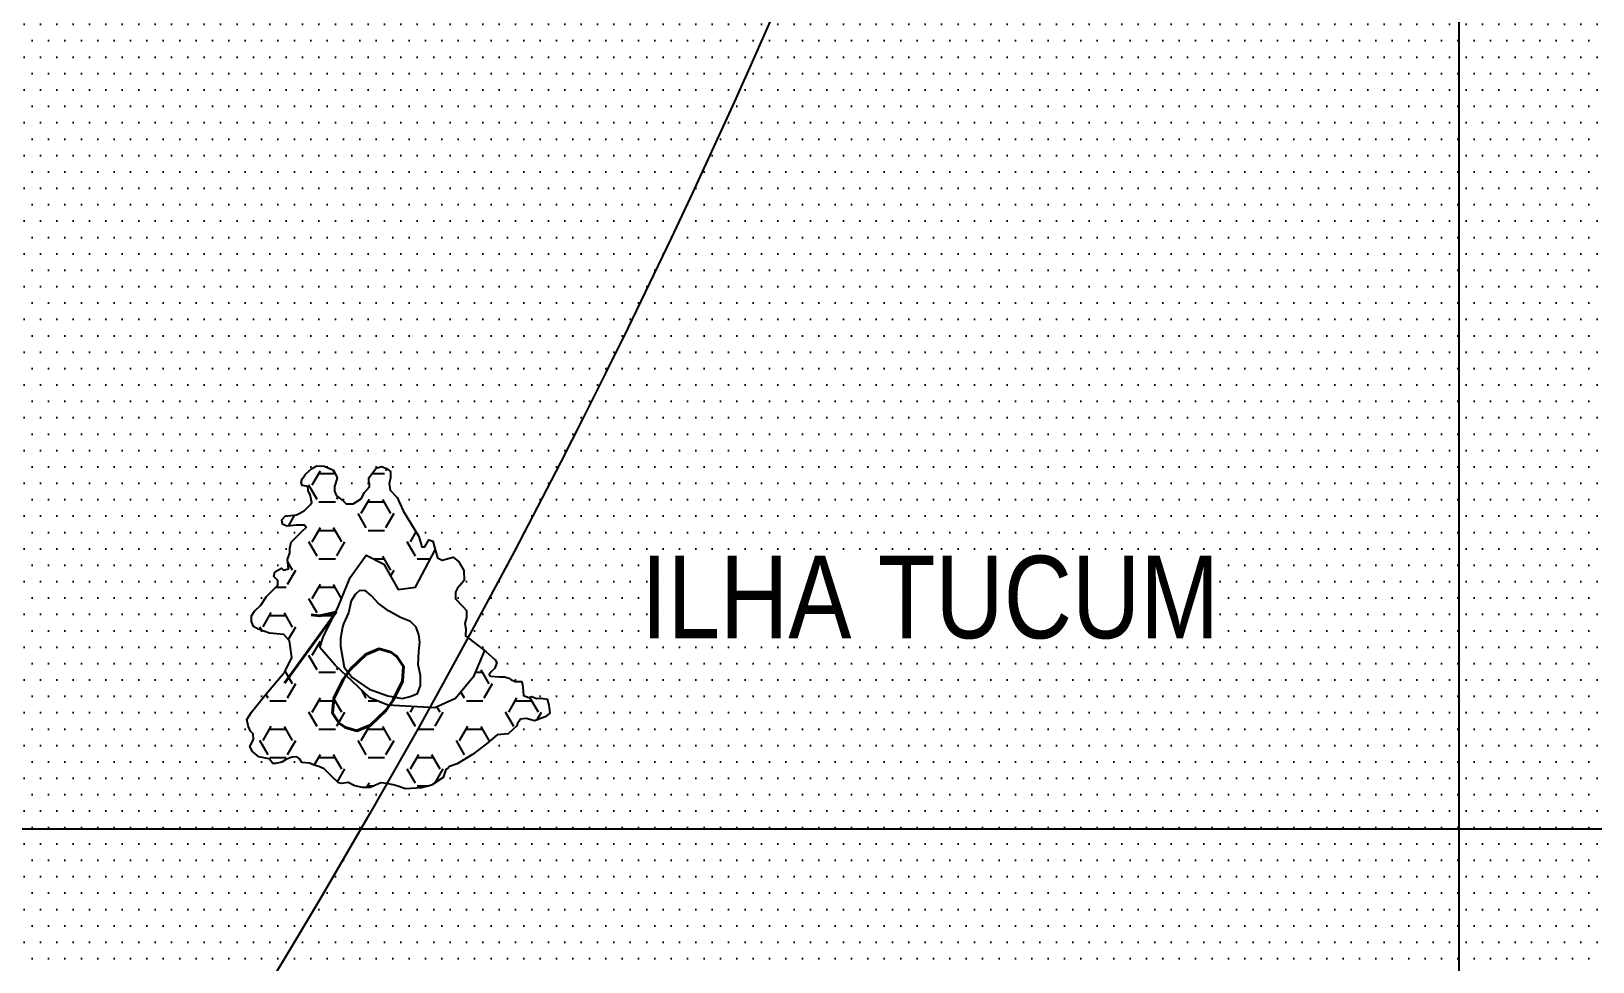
# Model space of a CAD drawing. Header units: millimetres. Extents: x 548366 to 1117317, y 7446967 to 14899125.
# Drawn here: x 557668 to 558425, y 7453351 to 7453801 of the extents above; entities that cross this region are included whole.
import ezdxf
from ezdxf.enums import TextEntityAlignment as Align

# ---------------------------------------------------------------- set-up
doc = ezdxf.new("R2010")
doc.units = ezdxf.units.MM
doc.header["$MEASUREMENT"] = 0
for name, color, linetype in [('AFLORAMENTO_ROCHOSO', 32, 'Continuous'), ('CURVA_INTERMEDIÁRIA', 32, 'Continuous'), ('HACHURA_OCEANO', 131, 'Continuous'), ('MALHA_TM', 8, 'Continuous'), ('OCEANO', 5, 'Continuous'), ('RADIAIS', 222, 'Continuous'), ('TXT_CURVA_INTERMEDIÁRIA', 7, 'Continuous'), ('TXT_HIDRO', 8, 'Continuous')]:
    doc.layers.add(name, color=color, linetype=linetype)
doc.styles.add('ROMANS', font='romans.shx')
doc.styles.add('TXT_PRAIA', font='ARIALN.TTF', dxfattribs={"height": 30})
pattern_1 = [(0, (0, 0), (3.96875, 7.9375), [0, -7.9375])]

msp = doc.modelspace()

# ---------------------------------------------------------------- hatches: boundary and pattern name
at = {"layer": 'AFLORAMENTO_ROCHOSO', "ltscale": 0.5}
h = msp.add_hatch(dxfattribs=at)
h.set_pattern_fill('HEX,_I', color=256, scale=2.5, style=2)
h.set_pattern_definition([(0, (0, 0), (0, 13.74815), [7.9375, -15.875]), (120, (0, 0), (-11.906247155, -6.874075), [7.9375, -15.875]), (60, (7.938, 0), (-11.906247155, 6.874075), [7.9375, -15.875])])
h.paths.add_polyline_path([(557917.39, 7453469.17), (557919.62, 7453471.03), (557919.12, 7453474.84), (557918.29, 7453477.82), (557915.48, 7453478.32), (557913.15, 7453478.14), (557910.9, 7453479.13), (557909.41, 7453478.63), (557906.91, 7453479.63), (557906.66, 7453481.62), (557906.41, 7453484.86), (557905.91, 7453486.36), (557902.92, 7453486.36), (557900.73, 7453487.26), (557899.74, 7453487.92), (557897.68, 7453488.6), (557895.19, 7453488.6), (557890.95, 7453488.85), (557890.29, 7453489.74), (557891.2, 7453491.09), (557892.95, 7453492.83), (557893.94, 7453495.57), (557893.19, 7453496.82), (557888.71, 7453500.8), (557888.07, 7453501.3), (557882.51, 7453488.45), (557873.91, 7453478.15), (557863.91, 7453473.55), (557841.21, 7453474.85), (557832.51, 7453478.45), (557815.61, 7453494.25), (557808.21, 7453502.75), (557809.91, 7453507.85), (557817.11, 7453522.45), (557822.91, 7453536.75), (557830.71, 7453547.45), (557839.31, 7453543.15), (557846.11, 7453530.85), (557854.51, 7453532.05), (557864.12, 7453550.17), (557862.93, 7453554.26), (557861.11, 7453554.93), (557859.12, 7453551.61), (557857.63, 7453551.61), (557856.26, 7453556.58), (557848.64, 7453569), (557845.66, 7453575.46), (557842.27, 7453579.05), (557841.77, 7453582.29), (557842.52, 7453585.03), (557842.52, 7453588.02), (557840.52, 7453589.51), (557838.04, 7453590.52), (557835.56, 7453589.69), (557832.04, 7453585.03), (557832.04, 7453583.29), (557832.29, 7453582.04), (557832.29, 7453580.55), (557829.8, 7453577.8), (557828.3, 7453574.82), (557824.31, 7453572.32), (557821.07, 7453572.32), (557819.57, 7453573.82), (557816.33, 7453576.31), (557815.33, 7453578.55), (557815.33, 7453580.79), (557816.58, 7453584.78), (557816.08, 7453586.03), (557814.85, 7453588.7), (557810.37, 7453590.69), (557806.85, 7453590.76), (557804.36, 7453589.51), (557801.37, 7453586.77), (557800.37, 7453585.28), (557799.62, 7453584.53), (557799.12, 7453582.79), (557799.62, 7453581.29), (557800.87, 7453581.04), (557802.36, 7453580.79), (557802.61, 7453578.8), (557803.61, 7453576.81), (557804.36, 7453573.07), (557803.61, 7453571.83), (557800.87, 7453569.09), (557798.62, 7453567.84), (557796.88, 7453567.09), (557791.39, 7453566.35), (557789.89, 7453564.6), (557790.16, 7453562.54), (557792.32, 7453561.55), (557796.88, 7453562.11), (557800.87, 7453562.11), (557801.61, 7453560.87), (557799.87, 7453559.37), (557796.63, 7453556.13), (557794.38, 7453553.89), (557793.63, 7453550.9), (557793.63, 7453548.66), (557792.64, 7453545.42), (557793.13, 7453540.94), (557790.64, 7453540.19), (557789.64, 7453541.19), (557786.4, 7453539.44), (557785.9, 7453537.2), (557787.9, 7453535.21), (557787.9, 7453533.22), (557786.9, 7453531.97), (557782.41, 7453527.49), (557779.67, 7453523.25), (557776.62, 7453520.43), (557775.13, 7453518.19), (557775.13, 7453515.45), (557776.12, 7453512.96), (557778.37, 7453511.71), (557783.86, 7453509.77), (557790.82, 7453509.11), (557793.47, 7453505.96), (557794.63, 7453498.02), (557791.32, 7453491.06), (557781.54, 7453479.64), (557775.08, 7453471.53), (557772.82, 7453467.95), (557773.45, 7453464.83), (557774.7, 7453462.33), (557775.95, 7453461.08), (557776.06, 7453458.2), (557774.41, 7453454.89), (557775.57, 7453452.41), (557778.71, 7453449.93), (557783.65, 7453448.91), (557785.51, 7453446.62), (557786.83, 7453446.62), (557789.81, 7453447.28), (557792.13, 7453448.77), (557794.78, 7453449.76), (557797.1, 7453449.93), (557798.43, 7453448.93), (557799.59, 7453447.11), (557803.23, 7453446.78), (557805.55, 7453445.79), (557807.71, 7453445.13), (557810.36, 7453443.97), (557814, 7453440.33), (557817.32, 7453437.35), (557818.97, 7453437.01), (557821.95, 7453437.51), (557825.27, 7453435.86), (557828.91, 7453435.03), (557832.56, 7453435.03), (557834.88, 7453436.02), (557837.86, 7453437.35), (557840.68, 7453437.01), (557843.82, 7453436.35), (557845.97, 7453435.68), (557849.69, 7453434.37), (557857.47, 7453434.87), (557862.28, 7453436.09), (557867.91, 7453439.84), (557869.25, 7453443.76), (557870, 7453444.01), (557871, 7453445.26), (557874.74, 7453446.5), (557882.22, 7453450.98), (557888.95, 7453456.22), (557894.19, 7453460.45), (557899.39, 7453461.03), (557903.67, 7453464.93), (557903.92, 7453465.93), (557905.42, 7453468.17), (557908.19, 7453468.38), (557912.16, 7453467.22)])
at = {"layer": 'HACHURA_OCEANO', "ltscale": 2.5}
h = msp.add_hatch(dxfattribs=at)
h.set_pattern_fill('DOTS', color=256, scale=5, style=0)
h.set_pattern_definition(pattern_1)
h.paths.add_polyline_path([(558367.41, 7453907.81), (558363.44, 7453915.75), (557863.37, 7453915.75), (557863.37, 7453594.88), (557863.37, 7453566.5), (557862.93, 7453554.26), (557865.25, 7453546.31), (557867.49, 7453545.06), (557872.83, 7453546.49), (557875.65, 7453544.33), (557877.97, 7453540.03), (557878.13, 7453535.23), (557874.97, 7453531.61), (557873.98, 7453529.62), (557873.98, 7453526.38), (557877.47, 7453522.64), (557879.21, 7453520.65), (557879.21, 7453517.41), (557878.47, 7453514.42), (557878.96, 7453511.93), (557878.73, 7453508.53), (557888.71, 7453500.8), (557893.19, 7453496.82), (557893.94, 7453495.57), (557892.95, 7453492.83), (557891.2, 7453491.09), (557890.29, 7453489.74), (557890.95, 7453488.85), (557895.19, 7453488.6), (557897.68, 7453488.6), (557899.74, 7453487.92), (557900.73, 7453487.26), (557902.92, 7453486.36), (557905.91, 7453486.36), (557906.41, 7453484.86), (557906.66, 7453481.62), (557906.91, 7453479.63), (557909.41, 7453478.63), (557910.9, 7453479.13), (557913.15, 7453478.14), (557915.48, 7453478.32), (557918.29, 7453477.82), (557919.12, 7453474.84), (557919.62, 7453471.03), (557917.39, 7453469.17), (557912.16, 7453467.22), (557908.19, 7453468.38), (557905.42, 7453468.17), (557903.92, 7453465.93), (557903.67, 7453464.93), (557899.39, 7453461.03), (557894.19, 7453460.45), (557888.95, 7453456.22), (557882.22, 7453450.98), (557874.74, 7453446.5), (557871, 7453445.26), (557870, 7453444.01), (557869.25, 7453443.76), (557867.91, 7453439.84), (557862.28, 7453436.09), (557859.41, 7453431.56), (557863.37, 7453423.62), (557859.41, 7453415.69), (557871.31, 7453407.75), (557887.19, 7453407.75), (557990.38, 7453407.75), (558363.44, 7453407.75), (558367.41, 7453415.69)])
at = {"layer": 'HACHURA_OCEANO', "ltscale": 0.5}
h = msp.add_hatch(dxfattribs=at)
h.set_pattern_fill('DOTS,_I', color=256, scale=5, style=2)
h.set_pattern_definition(pattern_1)
h.paths.add_polyline_path([(557865, 7453910), (557711, 7453910), (557709.86, 7453907.56), (557711.36, 7453904.19), (557710.7, 7453901.84), (557707.31, 7453898.29), (557704.09, 7453899.31), (557697.25, 7453904.52), (557693.96, 7453905.61), (557691.03, 7453905.61), (557688.1, 7453903.78), (557684.28, 7453901.43), (557678.88, 7453895.53), (557676.74, 7453890.62), (557674.91, 7453887.69), (557670.27, 7453883.57), (557666.07, 7453879.35), (557663.19, 7453875.62), (557658.8, 7453873.42), (557654.77, 7453868.67), (557653.91, 7453865.93), (557649.95, 7453858.38), (557647.94, 7453855.54), (557646.52, 7453853.24), (557646.77, 7453851.95), (557648.92, 7453852.09), (557651.81, 7453852.09), (557653.67, 7453850.94), (557653.81, 7453849.23), (557652.25, 7453845.36), (557647.94, 7453840.35), (557641.77, 7453836.76), (557639.18, 7453832.45), (557635.17, 7453824.01), (557631.12, 7453819.84), (557627.69, 7453818.12), (557625.68, 7453818.12), (557625.1, 7453820.42), (557625.24, 7453821.99), (557624.81, 7453824.01), (557623.82, 7453824.85), (557619.95, 7453822.86), (557615.9, 7453817.98), (557613.46, 7453815.68), (557610.9, 7453814.54), (557607.15, 7453812.81), (557604.81, 7453811.32), (557604.08, 7453808.74), (557604.23, 7453806.87), (557603.06, 7453805.58), (557601.2, 7453804.87), (557599.05, 7453803.87), (557596.6, 7453804.29), (557595.32, 7453805.58), (557592.99, 7453806.99), (557590.77, 7453806.77), (557587.11, 7453802.75), (557586.74, 7453800.92), (557584.55, 7453797.63), (557580.15, 7453798.36), (557578.32, 7453802.02), (557571.73, 7453805.31), (557566.6, 7453810.06), (557562.57, 7453812.62), (557553.42, 7453814.82), (557550.49, 7453816.28), (557548.29, 7453821.4), (557550.12, 7453829.82), (557550.12, 7453836.03), (557548.65, 7453840.42), (557547.56, 7453842.25), (557543.16, 7453843.72), (557536.94, 7453843.65), (557531.47, 7453841.78), (557523.73, 7453833.76), (557518.84, 7453829.16), (557520.71, 7453825.01), (557518.84, 7453822.42), (557514.1, 7453821.9), (557500.45, 7453809.57), (557500.75, 7453803.97), (557497.46, 7453798.67), (557487.9, 7453796.89), (557485.09, 7453791.36), (557481.81, 7453786.48), (557483.84, 7453773.93), (557483.1, 7453769.54), (557475.05, 7453758.93), (557472.85, 7453751.98), (557466.74, 7453743.54), (557467.76, 7453736.24), (557462.59, 7453727.84), (557455.98, 7453717.41), (557446.85, 7453712.11), (557443.55, 7453700.04), (557446.05, 7453695.98), (557447.36, 7453690.83), (557444.48, 7453685.95), (557447.91, 7453675.48), (557450.45, 7453663.19), (557453.02, 7453651.12), (557454.48, 7453637.58), (557455.22, 7453628.44), (557454.48, 7453624.78), (557447.52, 7453619.29), (557442.76, 7453616.73), (557441.3, 7453612.34), (557441.71, 7453608.28), (557443.13, 7453603.98), (557442, 7453596.95), (557441.42, 7453591.51), (557442.84, 7453587.73), (557445.43, 7453586.58), (557449.3, 7453583.14), (557450.43, 7453579.69), (557447.84, 7453571.96), (557445.43, 7453566.8), (557441.12, 7453564.93), (557431.2, 7453563.64), (557424.08, 7453565.52), (557422.25, 7453564.42), (557418.88, 7453561.19), (557419.61, 7453558.27), (557418.51, 7453554.97), (557418.51, 7453550.22), (557420.25, 7453547.23), (557419.38, 7453543.5), (557415.58, 7453541.44), (557409.35, 7453540.34), (557400.93, 7453534.86), (557395.8, 7453531.93), (557393.51, 7453526.95), (557394.35, 7453522.79), (557394.64, 7453518.93), (557391.65, 7453517.19), (557387.89, 7453518.77), (557383.18, 7453518.34), (557376.14, 7453517.92), (557369.83, 7453517.48), (557366.51, 7453514.61), (557365, 7453511.34), (557365, 7453410), (557865, 7453410), (557865, 7453437.9), (557862.28, 7453436.09), (557857.47, 7453434.87), (557849.69, 7453434.37), (557845.97, 7453435.68), (557843.82, 7453436.35), (557840.68, 7453437.01), (557837.86, 7453437.35), (557834.88, 7453436.02), (557832.56, 7453435.03), (557828.91, 7453435.03), (557825.27, 7453435.86), (557821.95, 7453437.51), (557818.97, 7453437.01), (557817.32, 7453437.35), (557814, 7453440.33), (557810.36, 7453443.97), (557807.71, 7453445.13), (557805.55, 7453445.79), (557803.23, 7453446.78), (557799.59, 7453447.11), (557798.43, 7453448.93), (557797.1, 7453449.93), (557794.78, 7453449.76), (557792.13, 7453448.77), (557789.81, 7453447.28), (557786.83, 7453446.62), (557785.51, 7453446.62), (557783.65, 7453448.91), (557778.71, 7453449.93), (557775.57, 7453452.41), (557774.41, 7453454.89), (557776.06, 7453458.2), (557775.95, 7453461.08), (557774.7, 7453462.33), (557773.45, 7453464.83), (557772.82, 7453467.95), (557775.08, 7453471.53), (557781.54, 7453479.64), (557791.32, 7453491.06), (557794.63, 7453498.02), (557793.47, 7453505.96), (557790.82, 7453509.11), (557783.86, 7453509.77), (557778.37, 7453511.71), (557776.12, 7453512.96), (557775.13, 7453515.45), (557775.13, 7453518.19), (557776.62, 7453520.43), (557779.67, 7453523.25), (557782.41, 7453527.49), (557786.9, 7453531.97), (557787.9, 7453533.22), (557787.9, 7453535.21), (557785.9, 7453537.2), (557786.4, 7453539.44), (557789.64, 7453541.19), (557790.64, 7453540.19), (557793.13, 7453540.94), (557792.64, 7453545.42), (557793.63, 7453548.66), (557793.63, 7453550.9), (557794.38, 7453553.89), (557796.63, 7453556.13), (557799.87, 7453559.37), (557801.61, 7453560.87), (557800.87, 7453562.11), (557796.88, 7453562.11), (557792.32, 7453561.55), (557790.16, 7453562.54), (557789.89, 7453564.6), (557791.39, 7453566.35), (557796.88, 7453567.09), (557798.62, 7453567.84), (557800.87, 7453569.09), (557803.61, 7453571.83), (557804.36, 7453573.07), (557803.61, 7453576.81), (557802.61, 7453578.8), (557802.36, 7453580.79), (557800.87, 7453581.04), (557799.62, 7453581.29), (557799.12, 7453582.79), (557799.62, 7453584.53), (557800.37, 7453585.28), (557801.37, 7453586.77), (557804.36, 7453589.51), (557806.85, 7453590.76), (557810.37, 7453590.69), (557814.85, 7453588.7), (557816.08, 7453586.03), (557816.58, 7453584.78), (557815.33, 7453580.79), (557815.33, 7453578.55), (557816.33, 7453576.31), (557819.57, 7453573.82), (557821.07, 7453572.32), (557824.31, 7453572.32), (557828.3, 7453574.82), (557829.8, 7453577.8), (557832.29, 7453580.55), (557832.29, 7453582.04), (557832.04, 7453583.29), (557832.04, 7453585.03), (557835.56, 7453589.69), (557838.04, 7453590.52), (557840.52, 7453589.51), (557842.52, 7453588.02), (557842.52, 7453585.03), (557841.77, 7453582.29), (557842.27, 7453579.05), (557845.66, 7453575.46), (557848.64, 7453569), (557856.26, 7453556.58), (557857.63, 7453551.61), (557859.12, 7453551.61), (557861.11, 7453554.93), (557862.93, 7453554.26), (557865, 7453547.15)])
h = msp.add_hatch(dxfattribs=at)
h.set_pattern_fill('DOTS', color=256, scale=5, style=0)
h.set_pattern_definition(pattern_1)
h.paths.add_polyline_path([(558865, 7453910), (558365, 7453910), (558365, 7453410), (558865, 7453410)])
h = msp.add_hatch(dxfattribs=at)
h.set_pattern_fill('DOTS', color=256, scale=5, style=0)
h.set_pattern_definition(pattern_1)
h.paths.add_polyline_path([(557865, 7453410), (557365, 7453410), (557365, 7452910), (557865, 7452910)])
h = msp.add_hatch(dxfattribs=at)
h.set_pattern_fill('DOTS', color=256, scale=5, style=0)
h.set_pattern_definition(pattern_1)
h.paths.add_polyline_path([(558365, 7453410), (557865, 7453410), (557865, 7452910), (558365, 7452910)])
h = msp.add_hatch(dxfattribs=at)
h.set_pattern_fill('DOTS', color=256, scale=5, style=0)
h.set_pattern_definition(pattern_1)
h.paths.add_polyline_path([(558865, 7453410), (558365, 7453410), (558365, 7452910), (558865, 7452910)])

# ---------------------------------------------------------------- linework, layer by layer
at = {"layer": 'CURVA_INTERMEDIÁRIA'}
msp.add_lwpolyline([(557888.07, 7453501.3), (557882.51, 7453488.45), (557873.91, 7453478.15), (557863.91, 7453473.55), (557841.21, 7453474.85), (557832.51, 7453478.45), (557815.61, 7453494.25), (557808.21, 7453502.75), (557809.91, 7453507.85), (557817.11, 7453522.45), (557822.91, 7453536.75), (557830.71, 7453547.45), (557839.31, 7453543.15), (557846.11, 7453530.85), (557854.51, 7453532.05), (557864.11, 7453550.15), (557864.12, 7453550.16)], dxfattribs=at)
at = {"layer": 'CURVA_INTERMEDIÁRIA', "elevation": 10}
msp.add_lwpolyline([(557852.12, 7453515.33), (557847.37, 7453517.32), (557841.55, 7453520.54), (557836.49, 7453524.21), (557833.27, 7453527.89), (557830.21, 7453530.34), (557827.22, 7453530.33), (557825.58, 7453528.68), (557823.46, 7453525.49), (557822.06, 7453519.59), (557819.71, 7453514.28), (557819.24, 7453512.63), (557818.19, 7453507.2), (557818.2, 7453503.43), (557819.98, 7453493.29), (557823.88, 7453488.33), (557832.14, 7453482.56), (557841.1, 7453479.38), (557848.05, 7453478.09), (557852.06, 7453479.03), (557855.59, 7453480.57), (557857, 7453484.46), (557856.99, 7453489.18), (557855.92, 7453494.6), (557856.14, 7453500.86), (557856.72, 7453505.46), (557856.25, 7453508.88), (557854.88, 7453512.73), (557852.12, 7453515.33)], dxfattribs=at)
at = {"layer": 'MALHA_TM'}
for points in [[(558360, 7460415), (558360, 7450410)], [(549360, 7453415), (559365, 7453415)]]:
    msp.add_lwpolyline(points, dxfattribs=at)
at = {"layer": 'OCEANO'}
msp.add_lwpolyline([(557783.86, 7453509.77), (557778.37, 7453511.71), (557776.12, 7453512.96), (557775.13, 7453515.45), (557775.13, 7453518.19), (557776.62, 7453520.43), (557779.67, 7453523.25), (557782.41, 7453527.49), (557786.9, 7453531.97), (557787.9, 7453533.22), (557787.9, 7453535.21), (557785.9, 7453537.2), (557786.4, 7453539.44), (557789.64, 7453541.19), (557790.64, 7453540.19), (557793.13, 7453540.94), (557792.64, 7453545.42), (557793.63, 7453548.66), (557793.63, 7453550.9), (557794.38, 7453553.89), (557796.63, 7453556.13), (557799.87, 7453559.37), (557801.61, 7453560.87), (557800.87, 7453562.11), (557796.88, 7453562.11), (557792.32, 7453561.55), (557790.16, 7453562.54), (557789.89, 7453564.6), (557791.39, 7453566.35), (557796.88, 7453567.09), (557798.62, 7453567.84), (557800.87, 7453569.09), (557803.61, 7453571.83), (557804.36, 7453573.07), (557803.61, 7453576.81), (557802.61, 7453578.8), (557802.36, 7453580.79), (557800.87, 7453581.04), (557799.62, 7453581.29), (557799.12, 7453582.79), (557799.62, 7453584.53), (557800.37, 7453585.28), (557801.37, 7453586.77), (557804.36, 7453589.51), (557806.85, 7453590.76), (557810.37, 7453590.69), (557814.85, 7453588.7), (557816.08, 7453586.03), (557816.58, 7453584.78), (557815.33, 7453580.79), (557815.33, 7453578.55), (557816.33, 7453576.31), (557819.57, 7453573.82), (557821.07, 7453572.32), (557824.31, 7453572.32), (557828.3, 7453574.82), (557829.8, 7453577.8), (557832.29, 7453580.55), (557832.29, 7453582.04), (557832.04, 7453583.29), (557832.04, 7453585.03), (557835.56, 7453589.69), (557838.04, 7453590.52), (557840.52, 7453589.51), (557842.52, 7453588.02), (557842.52, 7453585.03), (557841.77, 7453582.29), (557842.27, 7453579.05), (557845.66, 7453575.46), (557848.64, 7453569), (557856.26, 7453556.58), (557857.63, 7453551.61), (557859.12, 7453551.61), (557861.11, 7453554.93), (557862.93, 7453554.26), (557865.25, 7453546.31), (557867.49, 7453545.06), (557872.83, 7453546.49), (557875.65, 7453544.33), (557877.97, 7453540.03), (557878.13, 7453535.23), (557874.97, 7453531.61), (557873.98, 7453529.62), (557873.98, 7453526.38), (557877.47, 7453522.64), (557879.21, 7453520.65), (557879.21, 7453517.41), (557878.47, 7453514.42), (557878.96, 7453511.93), (557878.73, 7453508.53), (557888.71, 7453500.8), (557893.19, 7453496.82), (557893.94, 7453495.57), (557892.95, 7453492.83), (557891.2, 7453491.09), (557890.29, 7453489.74), (557890.95, 7453488.85), (557895.19, 7453488.6), (557897.68, 7453488.6), (557899.74, 7453487.92), (557900.73, 7453487.26), (557902.92, 7453486.36), (557905.91, 7453486.36), (557906.41, 7453484.86), (557906.66, 7453481.62), (557906.91, 7453479.63), (557909.41, 7453478.63), (557910.9, 7453479.13), (557913.15, 7453478.14), (557915.48, 7453478.32), (557918.29, 7453477.82), (557919.12, 7453474.84), (557919.62, 7453471.03), (557917.39, 7453469.17), (557912.16, 7453467.22), (557908.19, 7453468.38), (557905.42, 7453468.17), (557903.92, 7453465.93), (557903.67, 7453464.93), (557899.39, 7453461.03), (557894.19, 7453460.45), (557888.95, 7453456.22), (557882.22, 7453450.98), (557874.74, 7453446.5), (557871, 7453445.26), (557870, 7453444.01), (557869.25, 7453443.76), (557867.91, 7453439.84), (557862.28, 7453436.09), (557857.47, 7453434.87), (557849.69, 7453434.37), (557845.97, 7453435.68), (557843.82, 7453436.35), (557840.68, 7453437.01), (557837.86, 7453437.35), (557834.88, 7453436.02), (557832.56, 7453435.03), (557828.91, 7453435.03), (557825.27, 7453435.86), (557821.95, 7453437.51), (557818.97, 7453437.01), (557817.32, 7453437.35), (557814, 7453440.33), (557810.36, 7453443.97), (557807.71, 7453445.13), (557805.55, 7453445.79), (557803.23, 7453446.78), (557799.59, 7453447.11), (557798.43, 7453448.93), (557797.1, 7453449.93), (557794.78, 7453449.76), (557792.13, 7453448.77), (557789.81, 7453447.28), (557786.83, 7453446.62), (557785.51, 7453446.62), (557783.65, 7453448.91), (557778.71, 7453449.93), (557775.57, 7453452.41), (557774.41, 7453454.89), (557776.06, 7453458.2), (557775.95, 7453461.08), (557774.7, 7453462.33), (557773.45, 7453464.83), (557772.82, 7453467.95), (557775.08, 7453471.53), (557781.54, 7453479.64), (557791.32, 7453491.06), (557794.63, 7453498.02), (557793.47, 7453505.96), (557790.82, 7453509.11)], close=True, dxfattribs=at)
at = {"layer": 'RADIAIS', "linetype": 'Continuous', "ltscale": 2.5}
for radius in [4998.2, 3998.56]:
    msp.add_circle((554363.71, 7455412.75), radius, dxfattribs=at)

# ---------------------------------------------------------------- texts
at = {"layer": 'TXT_CURVA_INTERMEDIÁRIA', "ltscale": 0.5, "style": 'ROMANS'}
msp.add_text('10', height=42.5, rotation=324, dxfattribs=at).set_placement((557816.91, 7453493.03), align=Align.MIDDLE)
at = {"layer": 'TXT_HIDRO', "ltscale": 0.5, "style": 'TXT_PRAIA'}
msp.add_text('ILHA TUCUM', height=40, dxfattribs=at).set_placement((557963.88, 7453507.26))

doc.saveas('drawing.dxf')
